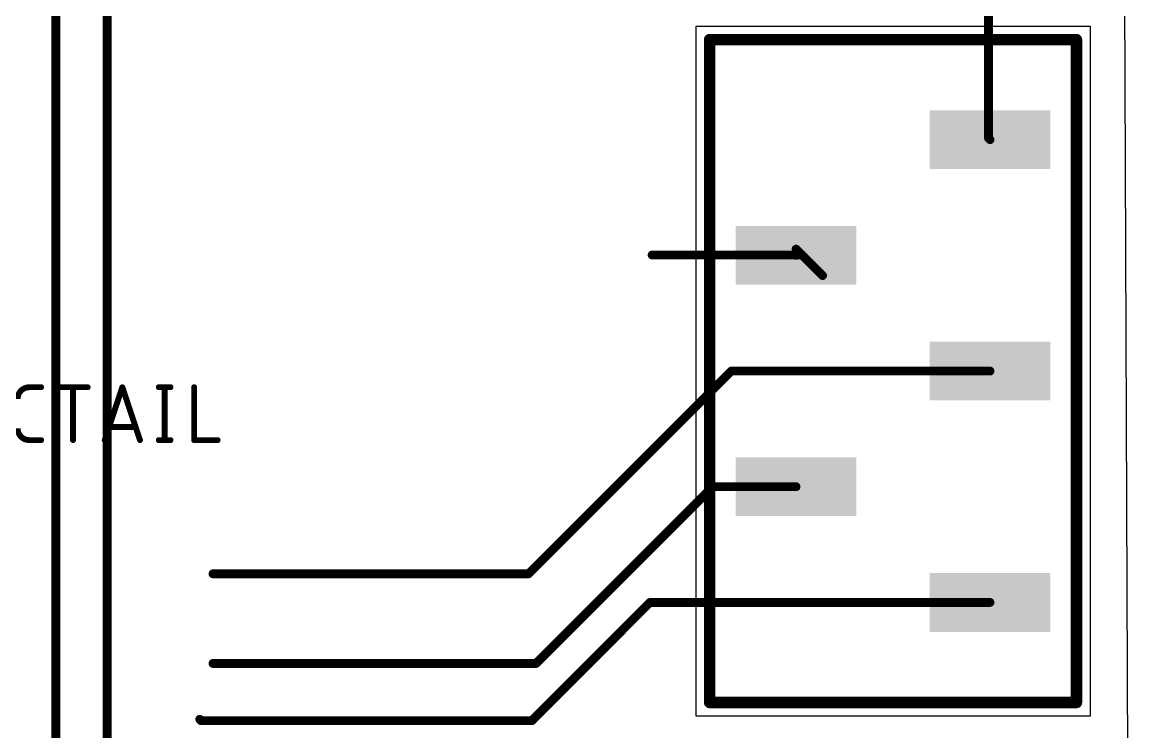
# Model space of a CAD drawing. Extents: x -12 to 108, y -5 to 75.
# Drawn here: x 84.26 to 103.51, y 35.98 to 48.24 of the extents above; entities that cross this region are included whole.
import ezdxf

# ---------------------------------------------------------------- set-up
doc = ezdxf.new("R2010")
doc.units = 0
doc.header["$MEASUREMENT"] = 0
doc.layers.get('0').update_dxf_attribs({"linetype": 'CONTINUOUS'})
for name, color, linetype in [('1', 12, 'CONTINUOUS'), ('20', 31, 'CONTINUOUS'), ('21', 41, 'CONTINUOUS'), ('23', 53, 'CONTINUOUS'), ('25', 253, 'CONTINUOUS'), ('39', 12, 'CONTINUOUS')]:
    doc.layers.add(name, color=color, linetype=linetype)

# ---------------------------------------------------------------- blocks, each defined once
blk = doc.blocks.new('RECT')
blk.add_solid([(-0.5, -0.5), (0.5, -0.5), (-0.5, 0.5), (0.5, 0.5)])

msp = doc.modelspace()

# ---------------------------------------------------------------- linework, layer by layer
at = {"layer": '1', "const_width": 0.1524}
for points in [[(85.725, 59.3852), (85.725, 32.0802)], [(84.836, 57.7342), (84.836, 34.798)], [(100.965, 46.2408), (100.965, 48.514)], [(100.991, 46.2148), (100.965, 46.2408)], [(95.1484, 44.2214), (97.6304, 44.2214)], [(97.6304, 44.2214), (97.7392, 44.2214)], [(97.6304, 44.2214), (97.637, 44.2148)], [(97.6376, 44.323), (97.7392, 44.2214)], [(97.7392, 44.2214), (98.0948, 43.8658)], [(96.5157, 42.2148), (93.0105, 38.7096)], [(100.991, 42.2148), (96.5157, 42.2148)], [(96.1964, 40.2148), (93.1418, 37.1602)], [(97.637, 40.2148), (96.1964, 40.2148)], [(93.0105, 38.7096), (87.5538, 38.7096)], [(93.0656, 36.1696), (95.1108, 38.2148)], [(95.1108, 38.2148), (100.991, 38.2148)], [(93.1418, 37.1602), (87.5538, 37.1602)], [(87.3252, 36.195), (87.3506, 36.1696)], [(87.3506, 36.1696), (93.0656, 36.1696)]]:
    msp.add_lwpolyline(points, dxfattribs=at)
at = {"layer": '1', "const_width": 0.0762}
for points in [[(100.9269, 46.2408, 1), (101.0031, 46.2408)], [(100.9919, 46.2677, 1), (100.9381, 46.2139)], [(100.9641, 46.1878, 1), (101.018, 46.2417)], [(95.1484, 44.2595, 1), (95.1484, 44.1833)], [(97.6573, 44.2483, 1), (97.6034, 44.1945)], [(97.6304, 44.2595, 1), (97.6304, 44.1833)], [(97.6645, 44.3499, 1), (97.6107, 44.2961)], [(97.6304, 44.1833, 1), (97.6304, 44.2595)], [(97.7661, 44.2483, 1), (97.7123, 44.1945)], [(97.7123, 44.1945, 1), (97.7661, 44.2483)], [(97.7392, 44.1833, 1), (97.7392, 44.2595)], [(97.61, 44.1879, 1), (97.6639, 44.2417)], [(98.0679, 43.8389, 1), (98.1217, 43.8927)], [(96.5157, 42.2529, 1), (96.5157, 42.1767)], [(96.5427, 42.1879, 1), (96.4888, 42.2417)], [(100.991, 42.1767, 1), (100.991, 42.2529)], [(96.1964, 40.2529, 1), (96.1964, 40.1767)], [(96.2233, 40.1879, 1), (96.1695, 40.2417)], [(97.637, 40.1767, 1), (97.637, 40.2529)], [(87.5538, 38.7477, 1), (87.5538, 38.6715)], [(92.9836, 38.7365, 1), (93.0375, 38.6827)], [(93.0105, 38.6715, 1), (93.0105, 38.7477)], [(95.1108, 38.2529, 1), (95.1108, 38.1767)], [(95.1378, 38.1879, 1), (95.0839, 38.2418)], [(100.991, 38.1767, 1), (100.991, 38.2529)], [(87.5538, 37.1983, 1), (87.5538, 37.1221)], [(93.1149, 37.1871, 1), (93.1687, 37.1333)], [(93.1418, 37.1221, 1), (93.1418, 37.1983)], [(87.3521, 36.2219, 1), (87.2983, 36.1681)], [(87.3506, 36.2077, 1), (87.3506, 36.1315)], [(87.3237, 36.1427, 1), (87.3775, 36.1965)], [(93.0387, 36.1965, 1), (93.0925, 36.1427)], [(93.0656, 36.1315, 1), (93.0656, 36.2077)]]:
    msp.add_lwpolyline(points, format="xyb", dxfattribs=at)
at = {"layer": '20'}
msp.add_line((103.5104, -0.127), (103.2564, 65.964), dxfattribs=at)
at = {"layer": '21', "const_width": 0.2}
for points in [[(102.485, 47.9438), (96.143, 47.9438)], [(96.143, 47.9438), (96.143, 36.4858)], [(102.485, 36.4858), (102.485, 47.9438)], [(96.143, 36.4858), (102.485, 36.4858)]]:
    msp.add_lwpolyline(points, dxfattribs=at)
at = {"layer": '21', "const_width": 0.1}
for points in [[(96.143, 47.9938, 1), (96.143, 47.8938)], [(96.193, 47.9438, 1), (96.093, 47.9438)], [(102.535, 47.9438, 1), (102.435, 47.9438)], [(102.485, 47.8938, 1), (102.485, 47.9938)], [(96.143, 36.5358, 1), (96.143, 36.4358)], [(102.485, 36.4358, 1), (102.485, 36.5358)], [(96.093, 36.4858, 1), (96.193, 36.4858)], [(102.435, 36.4858, 1), (102.535, 36.4858)]]:
    msp.add_lwpolyline(points, format="xyb", dxfattribs=at)
at = {"layer": '23'}
msp.add_point((99.314, 42.2148), dxfattribs=at)
at = {"layer": '25'}
for points, const_width in [([(84.3788, 41.9354, 0.4142), (84.1756, 41.7322)], 0.1016), ([(84.3788, 41.9608, 1), (84.3788, 41.91)], 0.0508), ([(84.3788, 41.91, 1), (84.3788, 41.9608)], 0.0508), ([(84.582, 41.91, 1), (84.582, 41.9608)], 0.0508), ([(84.8796, 41.9608, 1), (84.8796, 41.91)], 0.0508), ([(85.159, 41.9354, 1), (85.1082, 41.9354)], 0.0508), ([(85.3876, 41.91, 1), (85.3876, 41.9608)], 0.0508), ([(86.0111, 41.9434, 1), (85.963, 41.9274)], 0.0508), ([(86.0111, 41.9274, 1), (85.963, 41.9434)], 0.0508), ([(86.617, 41.9608, 1), (86.617, 41.91)], 0.0508), ([(86.744, 41.9354, 1), (86.6932, 41.9354)], 0.0508), ([(86.8202, 41.91, 1), (86.8202, 41.9608)], 0.0508), ([(87.254, 41.9354, 1), (87.2032, 41.9354)], 0.0508), ([(84.1756, 41.2242, 0.4142), (84.3788, 41.021)], 0.1016), ([(85.7585, 41.275, 1), (85.7585, 41.2242)], 0.0508), ([(86.2157, 41.2242, 1), (86.2157, 41.275)], 0.0508), ([(84.3788, 41.0464, 1), (84.3788, 40.9956)], 0.0508), ([(84.3788, 40.9956, 1), (84.3788, 41.0464)], 0.0508), ([(84.582, 40.9956, 1), (84.582, 41.0464)], 0.0508), ([(85.1082, 41.021, 1), (85.159, 41.021)], 0.0508), ([(85.6582, 41.029, 1), (85.7063, 41.013)], 0.0508), ([(86.2678, 41.013, 1), (86.3159, 41.029)], 0.0508), ([(86.617, 41.0464, 1), (86.617, 40.9956)], 0.0508), ([(86.6932, 41.021, 1), (86.744, 41.021)], 0.0508), ([(86.8202, 40.9956, 1), (86.8202, 41.0464)], 0.0508), ([(87.2286, 41.0464, 1), (87.2286, 40.9956)], 0.0508), ([(87.2032, 41.021, 1), (87.254, 41.021)], 0.0508), ([(87.635, 40.9956, 1), (87.635, 41.0464)], 0.0508)]:
    msp.add_lwpolyline(points, format="xyb", dxfattribs=dict(at, const_width=const_width))
at = {"layer": '25', "const_width": 0.1016}
for points in [[(84.3788, 41.9354), (84.582, 41.9354)], [(84.8796, 41.9354), (85.3876, 41.9354)], [(85.1336, 41.021), (85.1336, 41.9354)], [(85.6823, 41.021), (85.9871, 41.9354)], [(85.9871, 41.9354), (86.2919, 41.021)], [(86.617, 41.9354), (86.8202, 41.9354)], [(86.7186, 41.9354), (86.7186, 41.021)], [(87.2286, 41.9354), (87.2286, 41.021)], [(86.2157, 41.2496), (85.7585, 41.2496)], [(84.582, 41.021), (84.3788, 41.021)], [(86.617, 41.021), (86.8202, 41.021)], [(87.2286, 41.021), (87.635, 41.021)]]:
    msp.add_lwpolyline(points, dxfattribs=at)
at = {"layer": '39'}
for p, q in [((95.908, 36.2508), (95.908, 48.1788)), ((95.908, 48.1788), (102.72, 48.1788)), ((102.72, 48.1788), (102.72, 36.2508)), ((102.72, 36.2508), (95.908, 36.2508))]:
    msp.add_line(p, q, dxfattribs=at)

# ---------------------------------------------------------------- block references
at = {"layer": '1', "xscale": 1.016, "yscale": 2.085, "rotation": 90}
for p in [(100.991, 46.2148), (97.637, 44.2148), (100.991, 42.2148), (97.637, 40.2148), (100.991, 38.2148)]:
    msp.add_blockref('RECT', p, dxfattribs=at)

doc.saveas('drawing.dxf')
